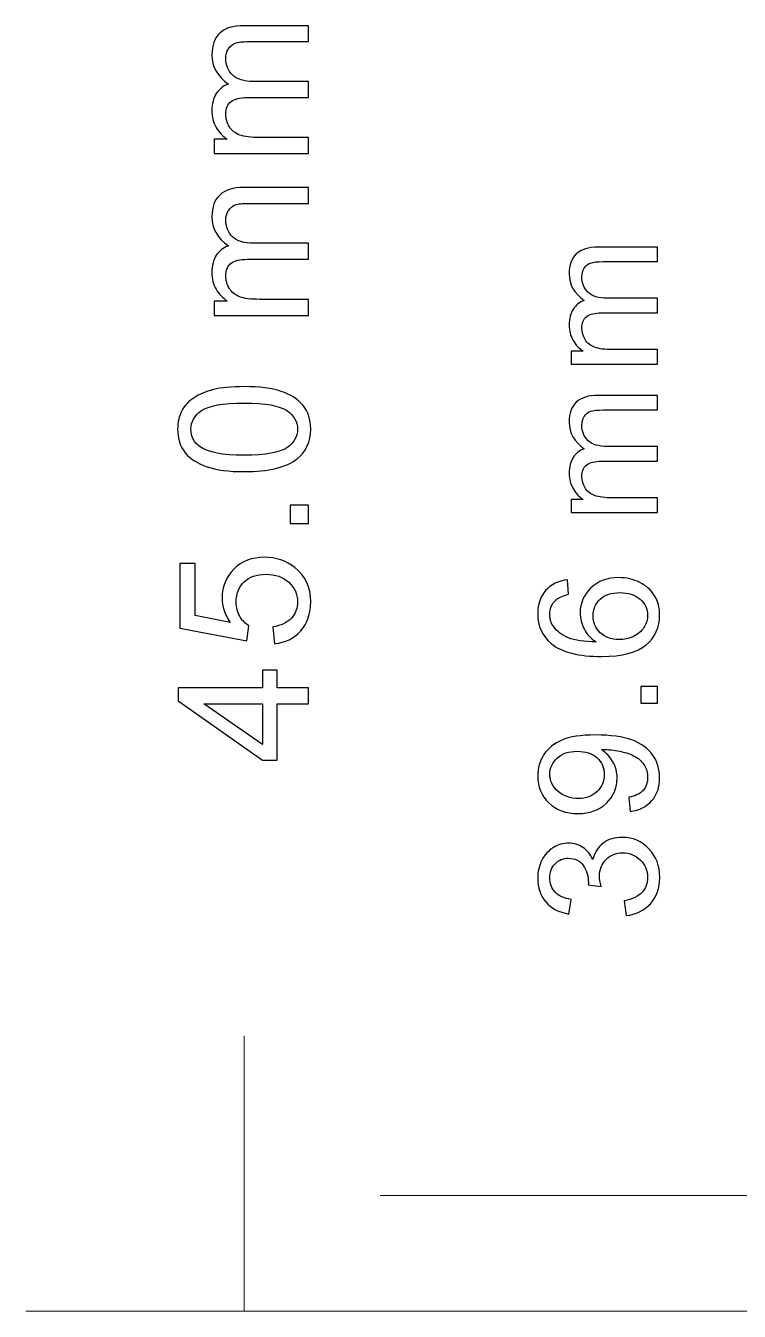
# Model space of a CAD drawing. Header units: millimetres. Extents: x -53.6 to 42.1, y -42.3 to 19.5.
# Drawn here: x -53.64 to -37.04, y -42.27 to -12.38 of the extents above; entities that cross this region are included whole.
import ezdxf

# ---------------------------------------------------------------- set-up
doc = ezdxf.new("R2010")
doc.units = ezdxf.units.MM
doc.header["$MEASUREMENT"] = 0
doc.layers.add('BG_OUTLINE', color=7, linetype='Continuous')

msp = doc.modelspace()

# ---------------------------------------------------------------- linework, layer by layer
at = {"layer": 'BG_OUTLINE', "color": 250}
for points, knots in [([(-47.0629, -15.3526), (-47.0629, -15.3526), (-49.2579, -15.3526), (-49.2579, -15.3526), (-49.2579, -15.3526), (-49.2579, -15.3526), (-49.2579, -15.0203), (-49.2579, -15.0203), (-49.2579, -15.0203), (-49.2579, -15.0203), (-48.9502, -15.0203), (-48.9502, -15.0203), (-48.9502, -15.0203), (-49.0575, -14.9511), (-49.1443, -14.8594), (-49.2092, -14.7451), (-49.2092, -14.7451), (-49.2748, -14.6308), (-49.308, -14.5003), (-49.308, -14.3542), (-49.308, -14.3542), (-49.308, -14.192), (-49.2741, -14.0586), (-49.2064, -13.9549), (-49.2064, -13.9549), (-49.1386, -13.8505), (-49.0448, -13.7771), (-48.9234, -13.7348), (-48.9234, -13.7348), (-49.1796, -13.5605), (-49.308, -13.3347), (-49.308, -13.0567), (-49.308, -13.0567), (-49.308, -12.8387), (-49.2473, -12.6715), (-49.1266, -12.5544), (-49.1266, -12.5544), (-49.006, -12.4373), (-48.8204, -12.3787), (-48.57, -12.3787), (-48.57, -12.3787), (-48.57, -12.3787), (-47.0629, -12.3787), (-47.0629, -12.3787), (-47.0629, -12.3787), (-47.0629, -12.3787), (-47.0629, -12.7484), (-47.0629, -12.7484), (-47.0629, -12.7484), (-47.0629, -12.7484), (-48.4458, -12.7484), (-48.4458, -12.7484), (-48.4458, -12.7484), (-48.5946, -12.7484), (-48.7019, -12.7604), (-48.7675, -12.7844), (-48.7675, -12.7844), (-48.8324, -12.8091), (-48.8853, -12.8528), (-48.9256, -12.9156), (-48.9256, -12.9156), (-48.9651, -12.9791), (-48.9855, -13.0539), (-48.9855, -13.1393), (-48.9855, -13.1393), (-48.9855, -13.2938), (-48.934, -13.4215), (-48.831, -13.5238), (-48.831, -13.5238), (-48.7287, -13.6254), (-48.5643, -13.6769), (-48.3385, -13.6769), (-48.3385, -13.6769), (-48.3385, -13.6769), (-47.0629, -13.6769), (-47.0629, -13.6769), (-47.0629, -13.6769), (-47.0629, -13.6769), (-47.0629, -14.0487), (-47.0629, -14.0487), (-47.0629, -14.0487), (-47.0629, -14.0487), (-48.4888, -14.0487), (-48.4888, -14.0487), (-48.4888, -14.0487), (-48.6546, -14.0487), (-48.7788, -14.0791), (-48.8613, -14.1398), (-48.8613, -14.1398), (-48.9439, -14.2004), (-48.9855, -14.2992), (-48.9855, -14.4375), (-48.9855, -14.4375), (-48.9855, -14.5419), (-48.958, -14.6386), (-48.9023, -14.7275), (-48.9023, -14.7275), (-48.8472, -14.8164), (-48.7668, -14.8813), (-48.661, -14.9208), (-48.661, -14.9208), (-48.5544, -14.961), (-48.4013, -14.9808), (-48.2017, -14.9808), (-48.2017, -14.9808), (-48.2017, -14.9808), (-47.0629, -14.9808), (-47.0629, -14.9808), (-47.0629, -14.9808), (-47.0629, -14.9808), (-47.0629, -15.3526), (-47.0629, -15.3526)], [0, 0, 0, 0, 0.0357143, 0.0357143, 0.0357143, 0.0357143, 0.0714286, 0.0714286, 0.0714286, 0.0714286, 0.1071429, 0.1071429, 0.1071429, 0.1071429, 0.1428571, 0.1428571, 0.1428571, 0.1428571, 0.1785714, 0.1785714, 0.1785714, 0.1785714, 0.2142857, 0.2142857, 0.2142857, 0.2142857, 0.25, 0.25, 0.25, 0.25, 0.2857143, 0.2857143, 0.2857143, 0.2857143, 0.3214286, 0.3214286, 0.3214286, 0.3214286, 0.3571429, 0.3571429, 0.3571429, 0.3571429, 0.3928571, 0.3928571, 0.3928571, 0.3928571, 0.4285714, 0.4285714, 0.4285714, 0.4285714, 0.4642857, 0.4642857, 0.4642857, 0.4642857, 0.5, 0.5, 0.5, 0.5, 0.5357143, 0.5357143, 0.5357143, 0.5357143, 0.5714286, 0.5714286, 0.5714286, 0.5714286, 0.6071429, 0.6071429, 0.6071429, 0.6071429, 0.6428571, 0.6428571, 0.6428571, 0.6428571, 0.6785714, 0.6785714, 0.6785714, 0.6785714, 0.7142857, 0.7142857, 0.7142857, 0.7142857, 0.75, 0.75, 0.75, 0.75, 0.7857143, 0.7857143, 0.7857143, 0.7857143, 0.8214286, 0.8214286, 0.8214286, 0.8214286, 0.8571429, 0.8571429, 0.8571429, 0.8571429, 0.8928571, 0.8928571, 0.8928571, 0.8928571, 0.9285714, 0.9285714, 0.9285714, 0.9285714, 0.9642857, 0.9642857, 0.9642857, 0.9642857, 1, 1, 1, 1]), ([(-47.0629, -19.1141), (-47.0629, -19.1141), (-49.2579, -19.1141), (-49.2579, -19.1141), (-49.2579, -19.1141), (-49.2579, -19.1141), (-49.2579, -18.7818), (-49.2579, -18.7818), (-49.2579, -18.7818), (-49.2579, -18.7818), (-48.9502, -18.7818), (-48.9502, -18.7818), (-48.9502, -18.7818), (-49.0575, -18.7126), (-49.1443, -18.6209), (-49.2092, -18.5066), (-49.2092, -18.5066), (-49.2748, -18.3923), (-49.308, -18.2618), (-49.308, -18.1157), (-49.308, -18.1157), (-49.308, -17.9535), (-49.2741, -17.8201), (-49.2064, -17.7164), (-49.2064, -17.7164), (-49.1386, -17.612), (-49.0448, -17.5386), (-48.9234, -17.4963), (-48.9234, -17.4963), (-49.1796, -17.322), (-49.308, -17.0962), (-49.308, -16.8182), (-49.308, -16.8182), (-49.308, -16.6002), (-49.2473, -16.433), (-49.1266, -16.3159), (-49.1266, -16.3159), (-49.006, -16.1988), (-48.8204, -16.1402), (-48.57, -16.1402), (-48.57, -16.1402), (-48.57, -16.1402), (-47.0629, -16.1402), (-47.0629, -16.1402), (-47.0629, -16.1402), (-47.0629, -16.1402), (-47.0629, -16.5099), (-47.0629, -16.5099), (-47.0629, -16.5099), (-47.0629, -16.5099), (-48.4458, -16.5099), (-48.4458, -16.5099), (-48.4458, -16.5099), (-48.5946, -16.5099), (-48.7019, -16.5219), (-48.7675, -16.5459), (-48.7675, -16.5459), (-48.8324, -16.5706), (-48.8853, -16.6143), (-48.9256, -16.6771), (-48.9256, -16.6771), (-48.9651, -16.7406), (-48.9855, -16.8154), (-48.9855, -16.9008), (-48.9855, -16.9008), (-48.9855, -17.0553), (-48.934, -17.183), (-48.831, -17.2853), (-48.831, -17.2853), (-48.7287, -17.3869), (-48.5643, -17.4384), (-48.3385, -17.4384), (-48.3385, -17.4384), (-48.3385, -17.4384), (-47.0629, -17.4384), (-47.0629, -17.4384), (-47.0629, -17.4384), (-47.0629, -17.4384), (-47.0629, -17.8102), (-47.0629, -17.8102), (-47.0629, -17.8102), (-47.0629, -17.8102), (-48.4888, -17.8102), (-48.4888, -17.8102), (-48.4888, -17.8102), (-48.6546, -17.8102), (-48.7788, -17.8406), (-48.8613, -17.9013), (-48.8613, -17.9013), (-48.9439, -17.9619), (-48.9855, -18.0607), (-48.9855, -18.199), (-48.9855, -18.199), (-48.9855, -18.3034), (-48.958, -18.4001), (-48.9023, -18.489), (-48.9023, -18.489), (-48.8472, -18.5779), (-48.7668, -18.6428), (-48.661, -18.6823), (-48.661, -18.6823), (-48.5544, -18.7225), (-48.4013, -18.7423), (-48.2017, -18.7423), (-48.2017, -18.7423), (-48.2017, -18.7423), (-47.0629, -18.7423), (-47.0629, -18.7423), (-47.0629, -18.7423), (-47.0629, -18.7423), (-47.0629, -19.1141), (-47.0629, -19.1141)], [0, 0, 0, 0, 0.0357143, 0.0357143, 0.0357143, 0.0357143, 0.0714286, 0.0714286, 0.0714286, 0.0714286, 0.1071429, 0.1071429, 0.1071429, 0.1071429, 0.1428571, 0.1428571, 0.1428571, 0.1428571, 0.1785714, 0.1785714, 0.1785714, 0.1785714, 0.2142857, 0.2142857, 0.2142857, 0.2142857, 0.25, 0.25, 0.25, 0.25, 0.2857143, 0.2857143, 0.2857143, 0.2857143, 0.3214286, 0.3214286, 0.3214286, 0.3214286, 0.3571429, 0.3571429, 0.3571429, 0.3571429, 0.3928571, 0.3928571, 0.3928571, 0.3928571, 0.4285714, 0.4285714, 0.4285714, 0.4285714, 0.4642857, 0.4642857, 0.4642857, 0.4642857, 0.5, 0.5, 0.5, 0.5, 0.5357143, 0.5357143, 0.5357143, 0.5357143, 0.5714286, 0.5714286, 0.5714286, 0.5714286, 0.6071429, 0.6071429, 0.6071429, 0.6071429, 0.6428571, 0.6428571, 0.6428571, 0.6428571, 0.6785714, 0.6785714, 0.6785714, 0.6785714, 0.7142857, 0.7142857, 0.7142857, 0.7142857, 0.75, 0.75, 0.75, 0.75, 0.7857143, 0.7857143, 0.7857143, 0.7857143, 0.8214286, 0.8214286, 0.8214286, 0.8214286, 0.8571429, 0.8571429, 0.8571429, 0.8571429, 0.8928571, 0.8928571, 0.8928571, 0.8928571, 0.9285714, 0.9285714, 0.9285714, 0.9285714, 0.9642857, 0.9642857, 0.9642857, 0.9642857, 1, 1, 1, 1]), ([(-38.9427, -20.2521), (-38.9427, -20.2521), (-40.9547, -20.2521), (-40.9547, -20.2521), (-40.9547, -20.2521), (-40.9547, -20.2521), (-40.9547, -19.9475), (-40.9547, -19.9475), (-40.9547, -19.9475), (-40.9547, -19.9475), (-40.6728, -19.9475), (-40.6728, -19.9475), (-40.6728, -19.9475), (-40.7711, -19.8841), (-40.8506, -19.8), (-40.9101, -19.6952), (-40.9101, -19.6952), (-40.9703, -19.5905), (-41.0007, -19.4708), (-41.0007, -19.3369), (-41.0007, -19.3369), (-41.0007, -19.1882), (-40.9696, -19.0659), (-40.9075, -18.9709), (-40.9075, -18.9709), (-40.8454, -18.8752), (-40.7594, -18.8079), (-40.6482, -18.7691), (-40.6482, -18.7691), (-40.883, -18.6093), (-41.0007, -18.4024), (-41.0007, -18.1476), (-41.0007, -18.1476), (-41.0007, -17.9477), (-40.945, -17.7944), (-40.8344, -17.6871), (-40.8344, -17.6871), (-40.7238, -17.5797), (-40.5538, -17.526), (-40.3242, -17.526), (-40.3242, -17.526), (-40.3242, -17.526), (-38.9427, -17.526), (-38.9427, -17.526), (-38.9427, -17.526), (-38.9427, -17.526), (-38.9427, -17.8649), (-38.9427, -17.8649), (-38.9427, -17.8649), (-38.9427, -17.8649), (-40.2103, -17.8649), (-40.2103, -17.8649), (-40.2103, -17.8649), (-40.3468, -17.8649), (-40.4451, -17.8759), (-40.5052, -17.8979), (-40.5052, -17.8979), (-40.5647, -17.9206), (-40.6133, -17.9607), (-40.6501, -18.0182), (-40.6501, -18.0182), (-40.6863, -18.0764), (-40.7051, -18.145), (-40.7051, -18.2232), (-40.7051, -18.2232), (-40.7051, -18.3649), (-40.6579, -18.4819), (-40.5635, -18.5757), (-40.5635, -18.5757), (-40.4697, -18.6688), (-40.319, -18.7161), (-40.112, -18.7161), (-40.112, -18.7161), (-40.112, -18.7161), (-38.9427, -18.7161), (-38.9427, -18.7161), (-38.9427, -18.7161), (-38.9427, -18.7161), (-38.9427, -19.0569), (-38.9427, -19.0569), (-38.9427, -19.0569), (-38.9427, -19.0569), (-40.2498, -19.0569), (-40.2498, -19.0569), (-40.2498, -19.0569), (-40.4018, -19.0569), (-40.5156, -19.0847), (-40.5913, -19.1403), (-40.5913, -19.1403), (-40.6669, -19.1959), (-40.7051, -19.2865), (-40.7051, -19.4133), (-40.7051, -19.4133), (-40.7051, -19.509), (-40.6799, -19.5976), (-40.6288, -19.6791), (-40.6288, -19.6791), (-40.5783, -19.7606), (-40.5046, -19.8201), (-40.4076, -19.8563), (-40.4076, -19.8563), (-40.3099, -19.8931), (-40.1696, -19.9112), (-39.9866, -19.9112), (-39.9866, -19.9112), (-39.9866, -19.9112), (-38.9427, -19.9112), (-38.9427, -19.9112), (-38.9427, -19.9112), (-38.9427, -19.9112), (-38.9427, -20.2521), (-38.9427, -20.2521)], [0, 0, 0, 0, 0.0357143, 0.0357143, 0.0357143, 0.0357143, 0.0714286, 0.0714286, 0.0714286, 0.0714286, 0.1071429, 0.1071429, 0.1071429, 0.1071429, 0.1428571, 0.1428571, 0.1428571, 0.1428571, 0.1785714, 0.1785714, 0.1785714, 0.1785714, 0.2142857, 0.2142857, 0.2142857, 0.2142857, 0.25, 0.25, 0.25, 0.25, 0.2857143, 0.2857143, 0.2857143, 0.2857143, 0.3214286, 0.3214286, 0.3214286, 0.3214286, 0.3571429, 0.3571429, 0.3571429, 0.3571429, 0.3928571, 0.3928571, 0.3928571, 0.3928571, 0.4285714, 0.4285714, 0.4285714, 0.4285714, 0.4642857, 0.4642857, 0.4642857, 0.4642857, 0.5, 0.5, 0.5, 0.5, 0.5357143, 0.5357143, 0.5357143, 0.5357143, 0.5714286, 0.5714286, 0.5714286, 0.5714286, 0.6071429, 0.6071429, 0.6071429, 0.6071429, 0.6428571, 0.6428571, 0.6428571, 0.6428571, 0.6785714, 0.6785714, 0.6785714, 0.6785714, 0.7142857, 0.7142857, 0.7142857, 0.7142857, 0.75, 0.75, 0.75, 0.75, 0.7857143, 0.7857143, 0.7857143, 0.7857143, 0.8214286, 0.8214286, 0.8214286, 0.8214286, 0.8571429, 0.8571429, 0.8571429, 0.8571429, 0.8928571, 0.8928571, 0.8928571, 0.8928571, 0.9285714, 0.9285714, 0.9285714, 0.9285714, 0.9642857, 0.9642857, 0.9642857, 0.9642857, 1, 1, 1, 1]), ([(-48.5573, -22.7484), (-48.9157, -22.7484), (-49.2042, -22.7117), (-49.4223, -22.6376), (-49.4223, -22.6376), (-49.641, -22.5643), (-49.8096, -22.4542), (-49.9281, -22.3089), (-49.9281, -22.3089), (-50.0467, -22.1635), (-50.1052, -21.9808), (-50.1052, -21.7606), (-50.1052, -21.7606), (-50.1052, -21.5977), (-50.0728, -21.4551), (-50.0072, -21.3324), (-50.0072, -21.3324), (-49.9422, -21.2096), (-49.8477, -21.1087), (-49.7242, -21.0283), (-49.7242, -21.0283), (-49.6008, -20.9486), (-49.4505, -20.8858), (-49.2734, -20.8406), (-49.2734, -20.8406), (-49.0963, -20.7948), (-48.8578, -20.7722), (-48.5573, -20.7722), (-48.5573, -20.7722), (-48.2017, -20.7722), (-47.9152, -20.8089), (-47.6965, -20.8815), (-47.6965, -20.8815), (-47.4778, -20.9549), (-47.3091, -21.0643), (-47.1899, -21.2096), (-47.1899, -21.2096), (-47.0707, -21.355), (-47.0114, -21.5384), (-47.0114, -21.7606), (-47.0114, -21.7606), (-47.0114, -22.0527), (-47.1158, -22.282), (-47.3254, -22.4486), (-47.3254, -22.4486), (-47.5772, -22.6482), (-47.9886, -22.7484), (-48.5573, -22.7484)], [0, 0, 0, 0, 0.0833333, 0.0833333, 0.0833333, 0.0833333, 0.1666667, 0.1666667, 0.1666667, 0.1666667, 0.25, 0.25, 0.25, 0.25, 0.3333333, 0.3333333, 0.3333333, 0.3333333, 0.4166667, 0.4166667, 0.4166667, 0.4166667, 0.5, 0.5, 0.5, 0.5, 0.5833333, 0.5833333, 0.5833333, 0.5833333, 0.6666667, 0.6666667, 0.6666667, 0.6666667, 0.75, 0.75, 0.75, 0.75, 0.8333333, 0.8333333, 0.8333333, 0.8333333, 0.9166667, 0.9166667, 0.9166667, 0.9166667, 1, 1, 1, 1]), ([(-48.5573, -22.366), (-48.0598, -22.366), (-47.7289, -22.3074), (-47.5638, -22.191), (-47.5638, -22.191), (-47.3994, -22.0746), (-47.3169, -21.9314), (-47.3169, -21.7606), (-47.3169, -21.7606), (-47.3169, -21.5892), (-47.4002, -21.446), (-47.5653, -21.3296), (-47.5653, -21.3296), (-47.7304, -21.2131), (-48.0613, -21.1546), (-48.5573, -21.1546), (-48.5573, -21.1546), (-49.0561, -21.1546), (-49.3877, -21.2131), (-49.5514, -21.3296), (-49.5514, -21.3296), (-49.7158, -21.446), (-49.7976, -21.5906), (-49.7976, -21.7642), (-49.7976, -21.7642), (-49.7976, -21.9356), (-49.7249, -22.0718), (-49.5803, -22.1741), (-49.5803, -22.1741), (-49.3962, -22.3018), (-49.0547, -22.366), (-48.5573, -22.366)], [0, 0, 0, 0, 0.125, 0.125, 0.125, 0.125, 0.25, 0.25, 0.25, 0.25, 0.375, 0.375, 0.375, 0.375, 0.5, 0.5, 0.5, 0.5, 0.625, 0.625, 0.625, 0.625, 0.75, 0.75, 0.75, 0.75, 0.875, 0.875, 0.875, 0.875, 1, 1, 1, 1]), ([(-38.9427, -23.7002), (-38.9427, -23.7002), (-40.9547, -23.7002), (-40.9547, -23.7002), (-40.9547, -23.7002), (-40.9547, -23.7002), (-40.9547, -23.3956), (-40.9547, -23.3956), (-40.9547, -23.3956), (-40.9547, -23.3956), (-40.6728, -23.3956), (-40.6728, -23.3956), (-40.6728, -23.3956), (-40.7711, -23.3322), (-40.8506, -23.2481), (-40.9101, -23.1433), (-40.9101, -23.1433), (-40.9703, -23.0386), (-41.0007, -22.9189), (-41.0007, -22.785), (-41.0007, -22.785), (-41.0007, -22.6363), (-40.9696, -22.514), (-40.9075, -22.419), (-40.9075, -22.419), (-40.8454, -22.3233), (-40.7594, -22.256), (-40.6482, -22.2172), (-40.6482, -22.2172), (-40.883, -22.0574), (-41.0007, -21.8505), (-41.0007, -21.5957), (-41.0007, -21.5957), (-41.0007, -21.3958), (-40.945, -21.2425), (-40.8344, -21.1352), (-40.8344, -21.1352), (-40.7238, -21.0278), (-40.5538, -20.9741), (-40.3242, -20.9741), (-40.3242, -20.9741), (-40.3242, -20.9741), (-38.9427, -20.9741), (-38.9427, -20.9741), (-38.9427, -20.9741), (-38.9427, -20.9741), (-38.9427, -21.313), (-38.9427, -21.313), (-38.9427, -21.313), (-38.9427, -21.313), (-40.2103, -21.313), (-40.2103, -21.313), (-40.2103, -21.313), (-40.3468, -21.313), (-40.4451, -21.324), (-40.5052, -21.346), (-40.5052, -21.346), (-40.5647, -21.3687), (-40.6133, -21.4088), (-40.6501, -21.4663), (-40.6501, -21.4663), (-40.6863, -21.5245), (-40.7051, -21.5931), (-40.7051, -21.6713), (-40.7051, -21.6713), (-40.7051, -21.813), (-40.6579, -21.93), (-40.5635, -22.0238), (-40.5635, -22.0238), (-40.4697, -22.1169), (-40.319, -22.1642), (-40.112, -22.1642), (-40.112, -22.1642), (-40.112, -22.1642), (-38.9427, -22.1642), (-38.9427, -22.1642), (-38.9427, -22.1642), (-38.9427, -22.1642), (-38.9427, -22.505), (-38.9427, -22.505), (-38.9427, -22.505), (-38.9427, -22.505), (-40.2498, -22.505), (-40.2498, -22.505), (-40.2498, -22.505), (-40.4018, -22.505), (-40.5156, -22.5328), (-40.5913, -22.5884), (-40.5913, -22.5884), (-40.6669, -22.644), (-40.7051, -22.7346), (-40.7051, -22.8614), (-40.7051, -22.8614), (-40.7051, -22.9571), (-40.6799, -23.0457), (-40.6288, -23.1272), (-40.6288, -23.1272), (-40.5783, -23.2087), (-40.5046, -23.2682), (-40.4076, -23.3044), (-40.4076, -23.3044), (-40.3099, -23.3412), (-40.1696, -23.3593), (-39.9866, -23.3593), (-39.9866, -23.3593), (-39.9866, -23.3593), (-38.9427, -23.3593), (-38.9427, -23.3593), (-38.9427, -23.3593), (-38.9427, -23.3593), (-38.9427, -23.7002), (-38.9427, -23.7002)], [0, 0, 0, 0, 0.0357143, 0.0357143, 0.0357143, 0.0357143, 0.0714286, 0.0714286, 0.0714286, 0.0714286, 0.1071429, 0.1071429, 0.1071429, 0.1071429, 0.1428571, 0.1428571, 0.1428571, 0.1428571, 0.1785714, 0.1785714, 0.1785714, 0.1785714, 0.2142857, 0.2142857, 0.2142857, 0.2142857, 0.25, 0.25, 0.25, 0.25, 0.2857143, 0.2857143, 0.2857143, 0.2857143, 0.3214286, 0.3214286, 0.3214286, 0.3214286, 0.3571429, 0.3571429, 0.3571429, 0.3571429, 0.3928571, 0.3928571, 0.3928571, 0.3928571, 0.4285714, 0.4285714, 0.4285714, 0.4285714, 0.4642857, 0.4642857, 0.4642857, 0.4642857, 0.5, 0.5, 0.5, 0.5, 0.5357143, 0.5357143, 0.5357143, 0.5357143, 0.5714286, 0.5714286, 0.5714286, 0.5714286, 0.6071429, 0.6071429, 0.6071429, 0.6071429, 0.6428571, 0.6428571, 0.6428571, 0.6428571, 0.6785714, 0.6785714, 0.6785714, 0.6785714, 0.7142857, 0.7142857, 0.7142857, 0.7142857, 0.75, 0.75, 0.75, 0.75, 0.7857143, 0.7857143, 0.7857143, 0.7857143, 0.8214286, 0.8214286, 0.8214286, 0.8214286, 0.8571429, 0.8571429, 0.8571429, 0.8571429, 0.8928571, 0.8928571, 0.8928571, 0.8928571, 0.9285714, 0.9285714, 0.9285714, 0.9285714, 0.9642857, 0.9642857, 0.9642857, 0.9642857, 1, 1, 1, 1]), ([(-47.0629, -23.951), (-47.0629, -23.951), (-47.4869, -23.951), (-47.4869, -23.951), (-47.4869, -23.951), (-47.4869, -23.951), (-47.4869, -23.5269), (-47.4869, -23.5269), (-47.4869, -23.5269), (-47.4869, -23.5269), (-47.0629, -23.5269), (-47.0629, -23.5269), (-47.0629, -23.5269), (-47.0629, -23.5269), (-47.0629, -23.951), (-47.0629, -23.951)], [0, 0, 0, 0, 0.25, 0.25, 0.25, 0.25, 0.5, 0.5, 0.5, 0.5, 0.75, 0.75, 0.75, 0.75, 1, 1, 1, 1]), ([(-47.8566, -26.7494), (-47.8566, -26.7494), (-47.8898, -26.3585), (-47.8898, -26.3585), (-47.8898, -26.3585), (-47.6993, -26.3296), (-47.5568, -26.2626), (-47.4608, -26.1575), (-47.4608, -26.1575), (-47.3649, -26.0516), (-47.3169, -25.9246), (-47.3169, -25.7758), (-47.3169, -25.7758), (-47.3169, -25.5965), (-47.3846, -25.4449), (-47.5194, -25.3214), (-47.5194, -25.3214), (-47.6549, -25.1972), (-47.8341, -25.1351), (-48.057, -25.1351), (-48.057, -25.1351), (-48.2694, -25.1351), (-48.4366, -25.1944), (-48.5594, -25.3136), (-48.5594, -25.3136), (-48.6821, -25.4329), (-48.7435, -25.5888), (-48.7435, -25.7821), (-48.7435, -25.7821), (-48.7435, -25.9021), (-48.716, -26.01), (-48.6617, -26.1067), (-48.6617, -26.1067), (-48.6073, -26.2033), (-48.5368, -26.2788), (-48.45, -26.3338), (-48.45, -26.3338), (-48.45, -26.3338), (-48.4952, -26.6831), (-48.4952, -26.6831), (-48.4952, -26.6831), (-48.4952, -26.6831), (-50.0516, -26.3896), (-50.0516, -26.3896), (-50.0516, -26.3896), (-50.0516, -26.3896), (-50.0516, -24.8825), (-50.0516, -24.8825), (-50.0516, -24.8825), (-50.0516, -24.8825), (-49.696, -24.8825), (-49.696, -24.8825), (-49.696, -24.8825), (-49.696, -24.8825), (-49.696, -26.0918), (-49.696, -26.0918), (-49.696, -26.0918), (-49.696, -26.0918), (-48.8818, -26.2555), (-48.8818, -26.2555), (-48.8818, -26.2555), (-49.0088, -26.0735), (-49.0723, -25.8823), (-49.0723, -25.6826), (-49.0723, -25.6826), (-49.0723, -25.418), (-48.9806, -25.1951), (-48.7971, -25.0131), (-48.7971, -25.0131), (-48.6137, -24.831), (-48.378, -24.74), (-48.0902, -24.74), (-48.0902, -24.74), (-47.8157, -24.74), (-47.5787, -24.8204), (-47.379, -24.9799), (-47.379, -24.9799), (-47.1342, -25.1746), (-47.0114, -25.4399), (-47.0114, -25.7758), (-47.0114, -25.7758), (-47.0114, -26.0516), (-47.0883, -26.2767), (-47.2428, -26.451), (-47.2428, -26.451), (-47.3973, -26.6252), (-47.6019, -26.7247), (-47.8566, -26.7494)], [0, 0, 0, 0, 0.0454545, 0.0454545, 0.0454545, 0.0454545, 0.0909091, 0.0909091, 0.0909091, 0.0909091, 0.1363636, 0.1363636, 0.1363636, 0.1363636, 0.1818182, 0.1818182, 0.1818182, 0.1818182, 0.2272727, 0.2272727, 0.2272727, 0.2272727, 0.2727273, 0.2727273, 0.2727273, 0.2727273, 0.3181818, 0.3181818, 0.3181818, 0.3181818, 0.3636364, 0.3636364, 0.3636364, 0.3636364, 0.4090909, 0.4090909, 0.4090909, 0.4090909, 0.4545455, 0.4545455, 0.4545455, 0.4545455, 0.5, 0.5, 0.5, 0.5, 0.5454545, 0.5454545, 0.5454545, 0.5454545, 0.5909091, 0.5909091, 0.5909091, 0.5909091, 0.6363636, 0.6363636, 0.6363636, 0.6363636, 0.6818182, 0.6818182, 0.6818182, 0.6818182, 0.7272727, 0.7272727, 0.7272727, 0.7272727, 0.7727273, 0.7727273, 0.7727273, 0.7727273, 0.8181818, 0.8181818, 0.8181818, 0.8181818, 0.8636364, 0.8636364, 0.8636364, 0.8636364, 0.9090909, 0.9090909, 0.9090909, 0.9090909, 0.9545455, 0.9545455, 0.9545455, 0.9545455, 1, 1, 1, 1]), ([(-41.0401, -25.2621), (-41.0401, -25.2621), (-41.0136, -25.6009), (-41.0136, -25.6009), (-41.0136, -25.6009), (-41.1475, -25.6313), (-41.2451, -25.674), (-41.3053, -25.7297), (-41.3053, -25.7297), (-41.4029, -25.8221), (-41.4514, -25.936), (-41.4514, -26.0711), (-41.4514, -26.0711), (-41.4514, -26.1798), (-41.421, -26.2749), (-41.3603, -26.357), (-41.3603, -26.357), (-41.282, -26.4644), (-41.1675, -26.5491), (-41.0175, -26.6112), (-41.0175, -26.6112), (-40.8674, -26.6726), (-40.6534, -26.705), (-40.3753, -26.7075), (-40.3753, -26.7075), (-40.5001, -26.6254), (-40.5932, -26.5252), (-40.654, -26.4062), (-40.654, -26.4062), (-40.7141, -26.2878), (-40.7445, -26.163), (-40.7445, -26.033), (-40.7445, -26.033), (-40.7445, -25.8053), (-40.6611, -25.6119), (-40.4936, -25.4522), (-40.4936, -25.4522), (-40.3261, -25.2924), (-40.1101, -25.2123), (-39.8449, -25.2123), (-39.8449, -25.2123), (-39.6703, -25.2123), (-39.5086, -25.2504), (-39.3586, -25.3254), (-39.3586, -25.3254), (-39.2092, -25.4005), (-39.094, -25.5039), (-39.0145, -25.6352), (-39.0145, -25.6352), (-38.9349, -25.7665), (-38.8955, -25.9153), (-38.8955, -26.0821), (-38.8955, -26.0821), (-38.8955, -26.3667), (-38.9996, -26.5982), (-39.2092, -26.7774), (-39.2092, -26.7774), (-39.4181, -26.9572), (-39.7628, -27.0464), (-40.2427, -27.0464), (-40.2427, -27.0464), (-40.7795, -27.0464), (-41.1695, -26.9475), (-41.4133, -26.7489), (-41.4133, -26.7489), (-41.6254, -26.5762), (-41.7315, -26.3434), (-41.7315, -26.0498), (-41.7315, -26.0498), (-41.7315, -25.8318), (-41.6707, -25.6527), (-41.5478, -25.513), (-41.5478, -25.513), (-41.4256, -25.3733), (-41.2561, -25.2899), (-41.0401, -25.2621)], [0, 0, 0, 0, 0.0526316, 0.0526316, 0.0526316, 0.0526316, 0.1052632, 0.1052632, 0.1052632, 0.1052632, 0.1578947, 0.1578947, 0.1578947, 0.1578947, 0.2105263, 0.2105263, 0.2105263, 0.2105263, 0.2631579, 0.2631579, 0.2631579, 0.2631579, 0.3157895, 0.3157895, 0.3157895, 0.3157895, 0.3684211, 0.3684211, 0.3684211, 0.3684211, 0.4210526, 0.4210526, 0.4210526, 0.4210526, 0.4736842, 0.4736842, 0.4736842, 0.4736842, 0.5263158, 0.5263158, 0.5263158, 0.5263158, 0.5789474, 0.5789474, 0.5789474, 0.5789474, 0.6315789, 0.6315789, 0.6315789, 0.6315789, 0.6842105, 0.6842105, 0.6842105, 0.6842105, 0.7368421, 0.7368421, 0.7368421, 0.7368421, 0.7894737, 0.7894737, 0.7894737, 0.7894737, 0.8421053, 0.8421053, 0.8421053, 0.8421053, 0.8947368, 0.8947368, 0.8947368, 0.8947368, 0.9473684, 0.9473684, 0.9473684, 0.9473684, 1, 1, 1, 1]), ([(-39.843, -26.6545), (-39.7253, -26.6545), (-39.6127, -26.6293), (-39.5054, -26.5795), (-39.5054, -26.5795), (-39.398, -26.5297), (-39.3165, -26.4598), (-39.2603, -26.3706), (-39.2603, -26.3706), (-39.204, -26.2807), (-39.1755, -26.1863), (-39.1755, -26.088), (-39.1755, -26.088), (-39.1755, -25.9437), (-39.2337, -25.8202), (-39.3502, -25.7167), (-39.3502, -25.7167), (-39.4666, -25.6132), (-39.6244, -25.5615), (-39.8236, -25.5615), (-39.8236, -25.5615), (-40.0157, -25.5615), (-40.167, -25.6126), (-40.2776, -25.7148), (-40.2776, -25.7148), (-40.3882, -25.817), (-40.4432, -25.9457), (-40.4432, -26.1009), (-40.4432, -26.1009), (-40.4432, -26.2555), (-40.3882, -26.3861), (-40.2776, -26.4935), (-40.2776, -26.4935), (-40.167, -26.6008), (-40.0221, -26.6545), (-39.843, -26.6545)], [0, 0, 0, 0, 0.1111111, 0.1111111, 0.1111111, 0.1111111, 0.2222222, 0.2222222, 0.2222222, 0.2222222, 0.3333333, 0.3333333, 0.3333333, 0.3333333, 0.4444444, 0.4444444, 0.4444444, 0.4444444, 0.5555556, 0.5555556, 0.5555556, 0.5555556, 0.6666667, 0.6666667, 0.6666667, 0.6666667, 0.7777778, 0.7777778, 0.7777778, 0.7777778, 0.8888889, 0.8888889, 0.8888889, 0.8888889, 1, 1, 1, 1]), ([(-47.0629, -28.1466), (-47.0629, -28.1466), (-47.7882, -28.1466), (-47.7882, -28.1466), (-47.7882, -28.1466), (-47.7882, -28.1466), (-47.7882, -29.4611), (-47.7882, -29.4611), (-47.7882, -29.4611), (-47.7882, -29.4611), (-48.1297, -29.4611), (-48.1297, -29.4611), (-48.1297, -29.4611), (-48.1297, -29.4611), (-50.0932, -28.0782), (-50.0932, -28.0782), (-50.0932, -28.0782), (-50.0932, -28.0782), (-50.0932, -27.7741), (-50.0932, -27.7741), (-50.0932, -27.7741), (-50.0932, -27.7741), (-48.1297, -27.7741), (-48.1297, -27.7741), (-48.1297, -27.7741), (-48.1297, -27.7741), (-48.1297, -27.3649), (-48.1297, -27.3649), (-48.1297, -27.3649), (-48.1297, -27.3649), (-47.7882, -27.3649), (-47.7882, -27.3649), (-47.7882, -27.3649), (-47.7882, -27.3649), (-47.7882, -27.7741), (-47.7882, -27.7741), (-47.7882, -27.7741), (-47.7882, -27.7741), (-47.0629, -27.7741), (-47.0629, -27.7741), (-47.0629, -27.7741), (-47.0629, -27.7741), (-47.0629, -28.1466), (-47.0629, -28.1466)], [0, 0, 0, 0, 0.0909091, 0.0909091, 0.0909091, 0.0909091, 0.1818182, 0.1818182, 0.1818182, 0.1818182, 0.2727273, 0.2727273, 0.2727273, 0.2727273, 0.3636364, 0.3636364, 0.3636364, 0.3636364, 0.4545455, 0.4545455, 0.4545455, 0.4545455, 0.5454545, 0.5454545, 0.5454545, 0.5454545, 0.6363636, 0.6363636, 0.6363636, 0.6363636, 0.7272727, 0.7272727, 0.7272727, 0.7272727, 0.8181818, 0.8181818, 0.8181818, 0.8181818, 0.9090909, 0.9090909, 0.9090909, 0.9090909, 1, 1, 1, 1]), ([(-38.9427, -28.1338), (-38.9427, -28.1338), (-39.3314, -28.1338), (-39.3314, -28.1338), (-39.3314, -28.1338), (-39.3314, -28.1338), (-39.3314, -27.7451), (-39.3314, -27.7451), (-39.3314, -27.7451), (-39.3314, -27.7451), (-38.9427, -27.7451), (-38.9427, -27.7451), (-38.9427, -27.7451), (-38.9427, -27.7451), (-38.9427, -28.1338), (-38.9427, -28.1338)], [0, 0, 0, 0, 0.25, 0.25, 0.25, 0.25, 0.5, 0.5, 0.5, 0.5, 0.75, 0.75, 0.75, 0.75, 1, 1, 1, 1]), ([(-48.1297, -28.1466), (-48.1297, -28.1466), (-49.4956, -28.1466), (-49.4956, -28.1466), (-49.4956, -28.1466), (-49.4956, -28.1466), (-48.1297, -29.0949), (-48.1297, -29.0949), (-48.1297, -29.0949), (-48.1297, -29.0949), (-48.1297, -28.1466), (-48.1297, -28.1466)], [0, 0, 0, 0, 0.3333333, 0.3333333, 0.3333333, 0.3333333, 0.6666667, 0.6666667, 0.6666667, 0.6666667, 1, 1, 1, 1]), ([(-39.5849, -30.648), (-39.5849, -30.648), (-39.6153, -30.3201), (-39.6153, -30.3201), (-39.6153, -30.3201), (-39.4614, -30.2923), (-39.3495, -30.2392), (-39.2797, -30.161), (-39.2797, -30.161), (-39.2105, -30.0827), (-39.1755, -29.9825), (-39.1755, -29.8596), (-39.1755, -29.8596), (-39.1755, -29.7548), (-39.1995, -29.663), (-39.248, -29.5841), (-39.248, -29.5841), (-39.2958, -29.5052), (-39.3599, -29.4405), (-39.4401, -29.39), (-39.4401, -29.39), (-39.5202, -29.3389), (-39.6289, -29.2969), (-39.7647, -29.2626), (-39.7647, -29.2626), (-39.9012, -29.229), (-40.0402, -29.2115), (-40.1819, -29.2115), (-40.1819, -29.2115), (-40.1967, -29.2115), (-40.22, -29.2122), (-40.2498, -29.2135), (-40.2498, -29.2135), (-40.1418, -29.282), (-40.0532, -29.3752), (-39.9859, -29.4929), (-39.9859, -29.4929), (-39.918, -29.6112), (-39.8844, -29.7393), (-39.8844, -29.8764), (-39.8844, -29.8764), (-39.8844, -30.1066), (-39.9678, -30.3013), (-40.1347, -30.4604), (-40.1347, -30.4604), (-40.3015, -30.6195), (-40.5208, -30.6991), (-40.7937, -30.6991), (-40.7937, -30.6991), (-41.0757, -30.6991), (-41.302, -30.6163), (-41.4741, -30.4501), (-41.4741, -30.4501), (-41.6461, -30.2838), (-41.7315, -30.0756), (-41.7315, -29.8253), (-41.7315, -29.8253), (-41.7315, -29.6449), (-41.683, -29.4799), (-41.586, -29.3299), (-41.586, -29.3299), (-41.489, -29.1805), (-41.3499, -29.0667), (-41.1701, -28.9891), (-41.1701, -28.9891), (-40.9903, -28.9114), (-40.7297, -28.8726), (-40.3882, -28.8726), (-40.3882, -28.8726), (-40.0338, -28.8726), (-39.7511, -28.9108), (-39.5403, -28.9878), (-39.5403, -28.9878), (-39.3301, -29.0654), (-39.1704, -29.1798), (-39.0604, -29.3318), (-39.0604, -29.3318), (-38.9505, -29.4845), (-38.8955, -29.6623), (-38.8955, -29.8673), (-38.8955, -29.8673), (-38.8955, -30.0846), (-38.9556, -30.2619), (-39.0766, -30.3996), (-39.0766, -30.3996), (-39.1969, -30.5374), (-39.3663, -30.6202), (-39.5849, -30.648)], [0, 0, 0, 0, 0.0454545, 0.0454545, 0.0454545, 0.0454545, 0.0909091, 0.0909091, 0.0909091, 0.0909091, 0.1363636, 0.1363636, 0.1363636, 0.1363636, 0.1818182, 0.1818182, 0.1818182, 0.1818182, 0.2272727, 0.2272727, 0.2272727, 0.2272727, 0.2727273, 0.2727273, 0.2727273, 0.2727273, 0.3181818, 0.3181818, 0.3181818, 0.3181818, 0.3636364, 0.3636364, 0.3636364, 0.3636364, 0.4090909, 0.4090909, 0.4090909, 0.4090909, 0.4545455, 0.4545455, 0.4545455, 0.4545455, 0.5, 0.5, 0.5, 0.5, 0.5454545, 0.5454545, 0.5454545, 0.5454545, 0.5909091, 0.5909091, 0.5909091, 0.5909091, 0.6363636, 0.6363636, 0.6363636, 0.6363636, 0.6818182, 0.6818182, 0.6818182, 0.6818182, 0.7272727, 0.7272727, 0.7272727, 0.7272727, 0.7727273, 0.7727273, 0.7727273, 0.7727273, 0.8181818, 0.8181818, 0.8181818, 0.8181818, 0.8636364, 0.8636364, 0.8636364, 0.8636364, 0.9090909, 0.9090909, 0.9090909, 0.9090909, 0.9545455, 0.9545455, 0.9545455, 0.9545455, 1, 1, 1, 1]), ([(-40.8112, -29.2516), (-41.0065, -29.2516), (-41.1623, -29.3034), (-41.2768, -29.4075), (-41.2768, -29.4075), (-41.3919, -29.5123), (-41.4495, -29.6371), (-41.4495, -29.7839), (-41.4495, -29.7839), (-41.4495, -29.9352), (-41.3874, -30.0672), (-41.2639, -30.1797), (-41.2639, -30.1797), (-41.1397, -30.2923), (-40.9793, -30.3485), (-40.7827, -30.3485), (-40.7827, -30.3485), (-40.6055, -30.3485), (-40.4619, -30.2948), (-40.3513, -30.1881), (-40.3513, -30.1881), (-40.2407, -30.0814), (-40.1858, -29.9501), (-40.1858, -29.7936), (-40.1858, -29.7936), (-40.1858, -29.6352), (-40.2407, -29.5058), (-40.3513, -29.4043), (-40.3513, -29.4043), (-40.4619, -29.3021), (-40.6152, -29.2516), (-40.8112, -29.2516)], [0, 0, 0, 0, 0.125, 0.125, 0.125, 0.125, 0.25, 0.25, 0.25, 0.25, 0.375, 0.375, 0.375, 0.375, 0.5, 0.5, 0.5, 0.5, 0.625, 0.625, 0.625, 0.625, 0.75, 0.75, 0.75, 0.75, 0.875, 0.875, 0.875, 0.875, 1, 1, 1, 1]), ([(-39.6761, -33.0709), (-39.6761, -33.0709), (-39.7214, -32.7301), (-39.7214, -32.7301), (-39.7214, -32.7301), (-39.528, -32.6906), (-39.389, -32.624), (-39.3036, -32.5302), (-39.3036, -32.5302), (-39.2182, -32.4358), (-39.1755, -32.3213), (-39.1755, -32.1862), (-39.1755, -32.1862), (-39.1755, -32.0258), (-39.2312, -31.89), (-39.3424, -31.7794), (-39.3424, -31.7794), (-39.4536, -31.6694), (-39.5914, -31.6138), (-39.7557, -31.6138), (-39.7557, -31.6138), (-39.9122, -31.6138), (-40.0415, -31.6649), (-40.1431, -31.7671), (-40.1431, -31.7671), (-40.2446, -31.8699), (-40.2957, -31.9999), (-40.2957, -32.1577), (-40.2957, -32.1577), (-40.2957, -32.2224), (-40.2828, -32.3026), (-40.2575, -32.3983), (-40.2575, -32.3983), (-40.2575, -32.3983), (-40.557, -32.3601), (-40.557, -32.3601), (-40.557, -32.3601), (-40.5544, -32.3375), (-40.5531, -32.3194), (-40.5531, -32.3052), (-40.5531, -32.3052), (-40.5531, -32.1603), (-40.5913, -32.0297), (-40.6669, -31.9132), (-40.6669, -31.9132), (-40.7426, -31.7968), (-40.8597, -31.7386), (-41.0175, -31.7386), (-41.0175, -31.7386), (-41.1423, -31.7386), (-41.2464, -31.7813), (-41.3279, -31.866), (-41.3279, -31.866), (-41.4101, -31.9507), (-41.4514, -32.06), (-41.4514, -32.1939), (-41.4514, -32.1939), (-41.4514, -32.3265), (-41.4094, -32.4371), (-41.3266, -32.5251), (-41.3266, -32.5251), (-41.2432, -32.6137), (-41.1177, -32.6706), (-40.9509, -32.6958), (-40.9509, -32.6958), (-40.9509, -32.6958), (-41.0117, -33.0366), (-41.0117, -33.0366), (-41.0117, -33.0366), (-41.2406, -32.9952), (-41.4178, -32.9002), (-41.5433, -32.7527), (-41.5433, -32.7527), (-41.6688, -32.6046), (-41.7315, -32.4209), (-41.7315, -32.201), (-41.7315, -32.201), (-41.7315, -32.0497), (-41.6991, -31.91), (-41.6345, -31.7826), (-41.6345, -31.7826), (-41.5692, -31.6552), (-41.4805, -31.5575), (-41.368, -31.4896), (-41.368, -31.4896), (-41.2555, -31.4224), (-41.1365, -31.3881), (-41.0097, -31.3881), (-41.0097, -31.3881), (-40.8901, -31.3881), (-40.7808, -31.4204), (-40.6818, -31.4851), (-40.6818, -31.4851), (-40.5835, -31.5498), (-40.5052, -31.6448), (-40.447, -31.771), (-40.447, -31.771), (-40.4095, -31.6067), (-40.3306, -31.4793), (-40.211, -31.3881), (-40.211, -31.3881), (-40.092, -31.2975), (-39.9426, -31.2523), (-39.7634, -31.2523), (-39.7634, -31.2523), (-39.5209, -31.2523), (-39.3152, -31.3402), (-39.1464, -31.5174), (-39.1464, -31.5174), (-38.9776, -31.694), (-38.8935, -31.9178), (-38.8935, -32.1881), (-38.8935, -32.1881), (-38.8935, -32.4319), (-38.966, -32.6344), (-39.1115, -32.7954), (-39.1115, -32.7954), (-39.2564, -32.9564), (-39.4446, -33.0483), (-39.6761, -33.0709)], [0, 0, 0, 0, 0.0333333, 0.0333333, 0.0333333, 0.0333333, 0.0666667, 0.0666667, 0.0666667, 0.0666667, 0.1, 0.1, 0.1, 0.1, 0.1333333, 0.1333333, 0.1333333, 0.1333333, 0.1666667, 0.1666667, 0.1666667, 0.1666667, 0.2, 0.2, 0.2, 0.2, 0.2333333, 0.2333333, 0.2333333, 0.2333333, 0.2666667, 0.2666667, 0.2666667, 0.2666667, 0.3, 0.3, 0.3, 0.3, 0.3333333, 0.3333333, 0.3333333, 0.3333333, 0.3666667, 0.3666667, 0.3666667, 0.3666667, 0.4, 0.4, 0.4, 0.4, 0.4333333, 0.4333333, 0.4333333, 0.4333333, 0.4666667, 0.4666667, 0.4666667, 0.4666667, 0.5, 0.5, 0.5, 0.5, 0.5333333, 0.5333333, 0.5333333, 0.5333333, 0.5666667, 0.5666667, 0.5666667, 0.5666667, 0.6, 0.6, 0.6, 0.6, 0.6333333, 0.6333333, 0.6333333, 0.6333333, 0.6666667, 0.6666667, 0.6666667, 0.6666667, 0.7, 0.7, 0.7, 0.7, 0.7333333, 0.7333333, 0.7333333, 0.7333333, 0.7666667, 0.7666667, 0.7666667, 0.7666667, 0.8, 0.8, 0.8, 0.8, 0.8333333, 0.8333333, 0.8333333, 0.8333333, 0.8666667, 0.8666667, 0.8666667, 0.8666667, 0.9, 0.9, 0.9, 0.9, 0.9333333, 0.9333333, 0.9333333, 0.9333333, 0.9666667, 0.9666667, 0.9666667, 0.9666667, 1, 1, 1, 1])]:
    msp.add_open_spline(points, degree=3, knots=knots, dxfattribs=at)
at = {"layer": 'BG_OUTLINE', "color": 250, "lineweight": 20}
for points in [[(-48.5586, -35.8647), (-48.5586, -35.8647), (-48.5586, -42.2737), (-48.5586, -42.2737)], [(-35.4352, -39.5838), (-35.4352, -39.5838), (-45.3928, -39.5838), (-45.3928, -39.5838)], [(-34.1998, -42.2737), (-34.1998, -42.2737), (-53.6386, -42.2737), (-53.6386, -42.2737)]]:
    msp.add_open_spline(points, degree=3, dxfattribs=at)

doc.saveas('drawing.dxf')
